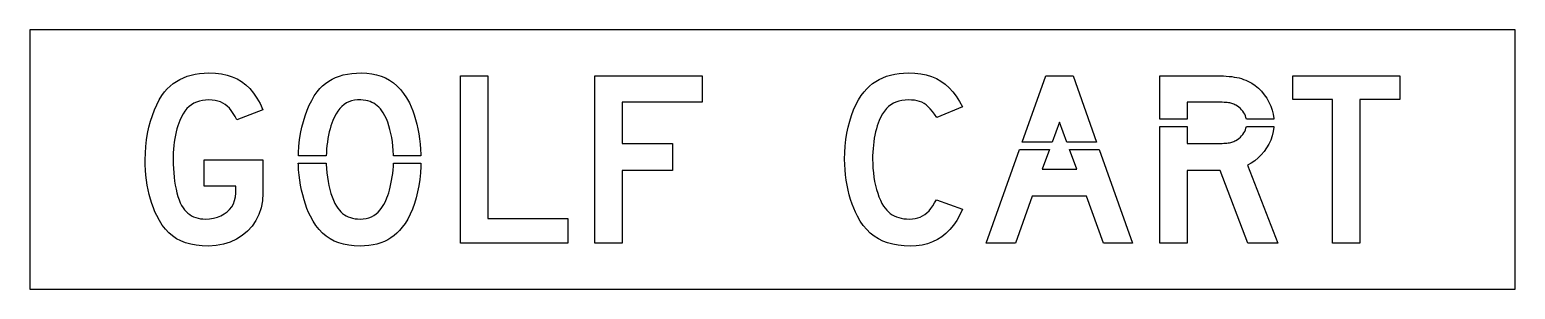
# Model space of a CAD drawing. Extents: x 0 to 103, y 0 to 18.
import ezdxf

# ---------------------------------------------------------------- set-up
doc = ezdxf.new("R2010")
doc.units = 0
doc.layers.add('CUT', color=7, linetype='Continuous')
doc.layers.add('OUTSIDE', color=1, linetype='Continuous')

msp = doc.modelspace()

# ---------------------------------------------------------------- linework, layer by layer
at = {"layer": 'CUT'}
for points in [[(15.4136, 4.3843), (15.1004, 4.0365), (14.7416, 3.7339), (14.3396, 3.4788), (13.9004, 3.2736), (13.4252, 3.1241), (12.9188, 3.0313), (12.3848, 3), (11.9468, 3.0128), (11.54, 3.0545), (11.162, 3.1241), (10.8104, 3.2226), (10.4852, 3.3501), (10.184, 3.5078), (9.9056, 3.6968), (9.6488, 3.9159), (9.4124, 4.1664), (9.1928, 4.4493), (8.9912, 4.7658), (8.8052, 5.1148), (8.684, 5.378), (8.5712, 5.6551), (8.4668, 5.9472), (8.3732, 6.2522), (8.2892, 6.5687), (8.216, 6.8945), (8.1524, 7.2296), (8.1008, 7.5704), (8.0588, 7.9183), (8.03, 8.2696), (8.012, 8.6243), (8.0048, 8.9791), (8.0168, 9.4464), (8.0492, 9.9078), (8.1032, 10.3635), (8.1764, 10.8087), (8.2688, 11.2412), (8.3792, 11.6597), (8.5052, 12.0597), (8.648, 12.4388), (8.8052, 12.7959), (8.9756, 13.1264), (9.158, 13.4278), (9.3524, 13.6991), (9.5384, 13.9043), (9.7352, 14.0922), (9.9452, 14.2626), (10.1684, 14.4157), (10.4036, 14.5513), (10.6532, 14.6696), (10.9148, 14.7704), (11.1896, 14.8528), (11.4788, 14.9177), (11.78, 14.9629), (12.0968, 14.9907), (12.4268, 15), (12.8744, 14.9849), (13.292, 14.9374), (13.6808, 14.8574), (14.0432, 14.7426), (14.3804, 14.593), (14.6948, 14.4052), (14.9864, 14.1803), (15.2588, 13.9159), (15.5108, 13.6099), (15.7472, 13.2632), (15.9668, 12.8725), (16.1732, 12.4377), (14.3636, 11.7455), (14.2364, 11.9867), (14.1092, 12.2012), (13.9772, 12.3913), (13.8428, 12.5571), (13.7012, 12.6986), (13.5524, 12.8191), (13.3952, 12.9177), (13.2284, 12.9965), (13.0484, 13.0557), (12.8564, 13.0974), (12.65, 13.1217), (12.4268, 13.1287), (12.1916, 13.1206), (11.9696, 13.0939), (11.7608, 13.0499), (11.5652, 12.9861), (11.3816, 12.9026), (11.2112, 12.7983), (11.0504, 12.673), (10.9016, 12.527), (10.7624, 12.3565), (10.634, 12.1641), (10.5152, 11.9472), (10.4048, 11.7049), (10.334, 11.5252), (10.2692, 11.3316), (10.2092, 11.1252), (10.154, 10.9084), (10.106, 10.6823), (10.0628, 10.4493), (10.0268, 10.2104), (9.9968, 9.967), (9.9728, 9.72), (9.956, 9.473), (9.9452, 9.2249), (9.9416, 8.9791), (9.9464, 8.6754), (9.9596, 8.3716), (9.9812, 8.0725), (10.0112, 7.7768), (10.0484, 7.4893), (10.0952, 7.2099), (10.1492, 6.9409), (10.2104, 6.6835), (10.28, 6.44), (10.3568, 6.2116), (10.4408, 5.9994), (10.532, 5.807), (10.6304, 5.6516), (10.7348, 5.5113), (10.8476, 5.3861), (10.9664, 5.2748), (11.0936, 5.1774), (11.2268, 5.0951), (11.3672, 5.0255), (11.5136, 4.9687), (11.6684, 4.9258), (11.8304, 4.8945), (11.9984, 4.8771), (12.1736, 4.8713), (12.4712, 4.8864), (12.7532, 4.9304), (13.0184, 5.0023), (13.262, 5.0997), (13.4852, 5.2226), (13.6844, 5.3687), (13.8584, 5.538), (14.0048, 5.727), (14.1212, 5.9345), (14.2076, 6.1606), (14.2604, 6.4029), (14.2796, 6.6603), (14.2796, 7.1496), (12.0896, 7.1496), (12.0896, 8.9791), (16.1732, 8.9791), (16.1732, 6.6603), (16.1408, 6.1443), (16.0448, 5.6551), (15.89, 5.1959), (15.6776, 4.7716)], [(25.1465, 10.2301), (25.1009, 10.5223), (25.0457, 10.8052), (24.9797, 11.0765), (24.9053, 11.3362), (24.8213, 11.5832), (24.7277, 11.8151), (24.6257, 12.033), (24.5141, 12.2336), (24.4169, 12.3797), (24.3161, 12.5096), (24.2117, 12.6255), (24.1001, 12.7287), (23.9837, 12.818), (23.8613, 12.8957), (23.7317, 12.9606), (23.5937, 13.0151), (23.4485, 13.058), (23.2937, 13.0916), (23.1293, 13.1148), (22.9553, 13.1287), (22.7309, 13.1287), (22.5197, 13.109), (22.3217, 13.0672), (22.1357, 13.0046), (21.9617, 12.92), (21.7985, 12.8133), (21.6449, 12.6858), (21.5021, 12.5351), (21.3689, 12.3623), (21.2441, 12.1664), (21.1277, 11.9472), (21.0185, 11.7049), (20.9477, 11.5252), (20.8829, 11.3316), (20.8229, 11.1252), (20.7677, 10.9084), (20.7197, 10.6823), (20.6765, 10.4493), (20.6405, 10.2104), (20.6105, 9.967), (20.5865, 9.72), (20.5697, 9.473), (20.56, 9.251), (18.6247, 9.251), (18.6293, 9.4533), (18.6605, 9.9171), (18.7109, 10.3693), (18.7793, 10.8087), (18.8669, 11.2342), (18.9713, 11.6446), (19.0925, 12.0377), (19.2305, 12.4122), (19.3829, 12.767), (19.5497, 13.1009), (19.7309, 13.4116), (19.9241, 13.6991), (20.1089, 13.9125), (20.3045, 14.1061), (20.5109, 14.28), (20.7305, 14.4342), (20.9633, 14.5687), (21.2081, 14.6858), (21.4685, 14.7832), (21.7421, 14.862), (22.0325, 14.9235), (22.3373, 14.9664), (22.6589, 14.9919), (22.9985, 15), (23.3669, 14.9872), (23.7185, 14.9455), (24.0509, 14.8771), (24.3653, 14.7786), (24.6641, 14.6522), (24.9449, 14.4968), (25.2113, 14.3113), (25.4621, 14.0968), (25.6985, 13.851), (25.9205, 13.5739), (26.1281, 13.2655), (26.3249, 12.9258), (26.4461, 12.6626), (26.5589, 12.382), (26.6621, 12.0864), (26.7557, 11.7757), (26.8397, 11.4533), (26.9141, 11.1206), (26.9765, 10.7774), (27.0293, 10.4272), (27.0701, 10.0713), (27.1001, 9.7096), (27.1181, 9.3455), (27.1196, 9.251), (25.2253, 9.251), (25.2245, 9.3026), (25.2089, 9.6191), (25.1825, 9.9287)], [(31.7593, 4.9119), (37.3177, 4.9119), (37.3177, 3.2029), (29.8645, 3.2029), (29.8645, 14.7971), (31.7593, 14.7971)], [(44.5618, 8.2475), (41.0674, 8.2475), (41.0674, 3.2029), (39.1726, 3.2029), (39.1726, 14.7971), (46.6258, 14.7971), (46.6258, 12.9664), (41.0674, 12.9664), (41.0674, 10.1188), (44.5618, 10.1188)], [(63.5286, 3.8719), (63.2382, 3.64), (62.9286, 3.4441), (62.5962, 3.2841), (62.2422, 3.16), (61.8678, 3.0707), (61.4694, 3.0174), (61.0494, 3), (60.6198, 3.0128), (60.2166, 3.0545), (59.8374, 3.1229), (59.4822, 3.2214), (59.1498, 3.3478), (58.839, 3.5032), (58.5486, 3.6887), (58.2798, 3.9032), (58.029, 4.149), (57.7974, 4.4261), (57.5838, 4.7345), (57.3858, 5.0742), (57.2538, 5.3374), (57.1302, 5.618), (57.0174, 5.9136), (56.9142, 6.2243), (56.8206, 6.5467), (56.739, 6.8794), (56.6682, 7.2226), (56.6094, 7.5728), (56.5626, 7.9287), (56.529, 8.2904), (56.5086, 8.6545), (56.5014, 9.0209), (56.5122, 9.4777), (56.5434, 9.9322), (56.5938, 10.3809), (56.6646, 10.8214), (56.7534, 11.2493), (56.8602, 11.6643), (56.9838, 12.062), (57.1254, 12.4412), (57.2838, 12.7959), (57.4566, 13.1264), (57.6462, 13.4278), (57.849, 13.6991), (58.035, 13.9043), (58.2318, 14.0922), (58.4418, 14.2626), (58.665, 14.4157), (58.9002, 14.5513), (59.1498, 14.6696), (59.4114, 14.7704), (59.6862, 14.8528), (59.9754, 14.9177), (60.2766, 14.9629), (60.5934, 14.9907), (60.9234, 15), (61.3614, 14.9849), (61.7742, 14.9386), (62.1594, 14.8609), (62.5218, 14.7507), (62.8602, 14.607), (63.1758, 14.4307), (63.471, 14.2209), (63.7458, 13.9762), (64.0014, 13.6957), (64.2402, 13.3803), (64.4634, 13.029), (64.6698, 12.6406), (62.9022, 11.909), (62.739, 12.1374), (62.5854, 12.338), (62.439, 12.5119), (62.295, 12.6591), (62.1522, 12.7832), (62.007, 12.8852), (61.857, 12.9664), (61.6986, 13.0301), (61.5282, 13.0754), (61.3446, 13.1067), (61.1442, 13.1241), (60.9234, 13.1287), (60.6882, 13.1206), (60.4662, 13.0939), (60.2574, 13.0499), (60.0618, 12.9861), (59.8782, 12.9026), (59.7078, 12.7983), (59.547, 12.673), (59.3982, 12.527), (59.259, 12.3565), (59.1306, 12.1641), (59.0118, 11.9472), (58.9014, 11.7049), (58.8306, 11.5264), (58.7658, 11.3339), (58.7058, 11.131), (58.6506, 10.9188), (58.6026, 10.6974), (58.5594, 10.4701), (58.5234, 10.2359), (58.4934, 9.9971), (58.4694, 9.7548), (58.4526, 9.5101), (58.4418, 9.2655), (58.4382, 9.0209), (58.4454, 8.7055), (58.4622, 8.3925), (58.4922, 8.0829), (58.5318, 7.7791), (58.5834, 7.4823), (58.6446, 7.1948), (58.7142, 6.9188), (58.7946, 6.6545), (58.8834, 6.4064), (58.9794, 6.1733), (59.085, 5.96), (59.1966, 5.7664), (59.3046, 5.6203), (59.4186, 5.4881), (59.5386, 5.3687), (59.6658, 5.262), (59.8014, 5.1693), (59.9442, 5.0893), (60.0954, 5.022), (60.2574, 4.9675), (60.4278, 4.9246), (60.6102, 4.8945), (60.8022, 4.8771), (61.0074, 4.8713), (61.203, 4.8794), (61.3902, 4.9049), (61.569, 4.949), (61.7406, 5.0104), (61.9038, 5.0916), (62.0598, 5.1913), (62.2086, 5.3107), (62.3514, 5.4499), (62.487, 5.6087), (62.6178, 5.7896), (62.7414, 5.9901), (62.8602, 6.2128), (64.6698, 5.5623), (64.4814, 5.153), (64.2738, 4.7797), (64.0458, 4.4412), (63.7974, 4.1386)], [(72.3363, 14.7971), (73.9701, 10.2069), (71.9087, 10.2069), (71.4099, 11.5832), (70.8938, 10.2069), (68.8081, 10.2069), (70.4415, 14.7971)], [(84.1067, 12.3484), (84.0263, 12.447), (83.9375, 12.5386), (83.8415, 12.622), (83.7359, 12.6974), (83.6243, 12.7635), (83.5523, 12.8017), (83.4851, 12.8342), (83.4179, 12.8632), (83.3495, 12.8875), (83.2787, 12.9084), (83.2031, 12.9258), (83.1203, 12.9397), (83.0291, 12.9501), (82.9259, 12.9571), (82.8095, 12.9629), (82.6775, 12.9652), (82.5299, 12.9664), (80.2559, 12.9664), (80.2559, 11.7936), (78.3611, 11.7936), (78.3611, 14.7971), (82.3187, 14.7971), (82.5443, 14.7948), (82.7591, 14.7901), (82.9619, 14.7797), (83.1563, 14.7658), (83.3411, 14.7461), (83.5187, 14.7206), (83.6891, 14.6893), (83.8535, 14.6522), (84.0119, 14.6081), (84.1667, 14.5571), (84.3179, 14.498), (84.4667, 14.4307), (84.7235, 14.2939), (84.9659, 14.1293), (85.1939, 13.9391), (85.4039, 13.727), (85.5947, 13.4951), (85.7663, 13.2458), (85.9151, 12.9826), (86.0411, 12.7078), (86.1419, 12.4226), (86.2163, 12.1328), (86.2619, 11.8383), (86.2641, 11.7936), (84.3568, 11.7936), (84.3287, 11.9043), (84.2891, 12.0214), (84.2375, 12.1351), (84.1763, 12.2441)], [(90.3212, 13.1693), (87.5852, 13.1693), (87.5852, 14.7971), (94.9952, 14.7971), (94.9952, 13.1693), (92.216, 13.1693), (92.216, 3.2029), (90.3212, 3.2029)], [(80.2559, 10.1188), (82.5299, 10.1188), (82.6691, 10.12), (82.7951, 10.1223), (82.9079, 10.1281), (83.0099, 10.1351), (83.1023, 10.1455), (83.1875, 10.1594), (83.2667, 10.1768), (83.3399, 10.1965), (83.4119, 10.222), (83.4815, 10.251), (83.5523, 10.2835), (83.6243, 10.3217), (83.7359, 10.3878), (83.8415, 10.4632), (83.9375, 10.5467), (84.0263, 10.6383), (84.1067, 10.7368), (84.1763, 10.8412), (84.2375, 10.9501), (84.2891, 11.0638), (84.3287, 11.1797), (84.3568, 11.2916), (86.2645, 11.2916), (86.2619, 11.2377), (86.2151, 10.9362), (86.1419, 10.6383), (86.0399, 10.3496), (85.9127, 10.0701), (85.7615, 9.8035), (85.5863, 9.5519), (85.3907, 9.3188), (85.1759, 9.1055), (84.9419, 8.9154), (84.6911, 8.7507), (84.4247, 8.6139), (86.5295, 3.2029), (84.4667, 3.2029), (82.5299, 8.2475), (80.2559, 8.2475), (80.2559, 3.2029), (78.3611, 3.2029), (78.3611, 11.2916), (80.2559, 11.2916)], [(70.1895, 8.3287), (72.5895, 8.3287), (72.0906, 9.7049), (74.1488, 9.7049), (76.4631, 3.2029), (74.4423, 3.2029), (73.2627, 6.4574), (69.5151, 6.4574), (68.3367, 3.2029), (66.3159, 3.2029), (68.6295, 9.7049), (70.7055, 9.7049)], [(26.6681, 5.938), (26.5313, 5.5588), (26.3777, 5.2041), (26.2085, 4.8736), (26.0213, 4.5722), (25.8185, 4.3009), (25.6445, 4.0875), (25.4573, 3.8939), (25.2581, 3.72), (25.0469, 3.5658), (24.8237, 3.4313), (24.5873, 3.3142), (24.3389, 3.2168), (24.0785, 3.138), (23.8061, 3.0765), (23.5205, 3.0336), (23.2229, 3.0081), (22.9133, 3), (22.5053, 3.0128), (22.1225, 3.0545), (21.7649, 3.1229), (21.4289, 3.2214), (21.1157, 3.3478), (20.8241, 3.5032), (20.5529, 3.6887), (20.2997, 3.9032), (20.0657, 4.149), (19.8485, 4.4261), (19.6469, 4.7345), (19.4609, 5.0742), (19.3385, 5.3293), (19.2233, 5.6064), (19.1165, 5.902), (19.0181, 6.2128), (18.9293, 6.5386), (18.8501, 6.8748), (18.7829, 7.2191), (18.7253, 7.5693), (18.6797, 7.9229), (18.6461, 8.2777), (18.6257, 8.6313), (18.6233, 8.749), (20.5598, 8.749), (20.5613, 8.6742), (20.5769, 8.3681), (20.6021, 8.0655), (20.6381, 7.7664), (20.6849, 7.4742), (20.7401, 7.1901), (20.8049, 6.9154), (20.8805, 6.6533), (20.9645, 6.4052), (21.0581, 6.1733), (21.1601, 5.96), (21.2717, 5.7664), (21.3689, 5.6203), (21.4721, 5.4881), (21.5813, 5.3687), (21.6977, 5.262), (21.8201, 5.1693), (21.9509, 5.0893), (22.0889, 5.022), (22.2353, 4.9675), (22.3913, 4.9246), (22.5557, 4.8945), (22.7297, 4.8771), (22.9133, 4.8713), (23.1281, 4.8806), (23.3285, 4.9084), (23.5169, 4.9571), (23.6933, 5.0243), (23.8589, 5.1125), (24.0137, 5.2214), (24.1589, 5.3513), (24.2957, 5.5032), (24.4241, 5.6771), (24.5441, 5.8742), (24.6581, 6.0933), (24.7661, 6.3357), (24.8285, 6.498), (24.8885, 6.6812), (24.9449, 6.8806), (24.9989, 7.0928), (25.0481, 7.3177), (25.0925, 7.5507), (25.1321, 7.7896), (25.1657, 8.0319), (25.1933, 8.2742), (25.2125, 8.5154), (25.2256, 8.749), (27.1193, 8.749), (27.1145, 8.5223), (27.0857, 8.0678), (27.0389, 7.6191), (26.9729, 7.1786), (26.8889, 6.7507), (26.7869, 6.3357)]]:
    msp.add_lwpolyline(points, close=True, dxfattribs=at)
at = {"layer": 'OUTSIDE'}
msp.add_lwpolyline([(0, 0), (103, 0), (103, 18), (0, 18)], close=True, dxfattribs=at)

doc.saveas('drawing.dxf')
